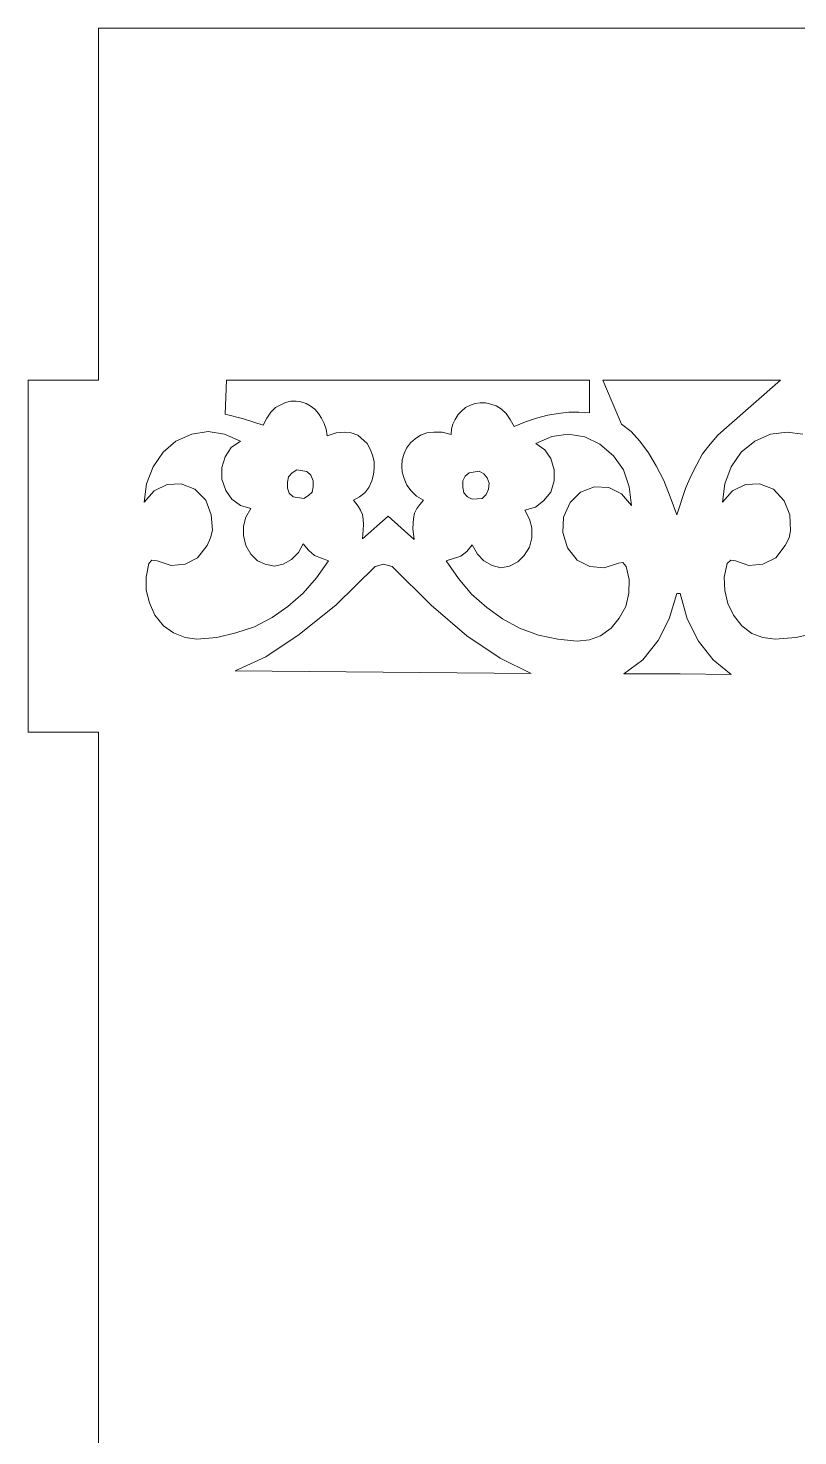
# Model space of a CAD drawing. Header units: inches. Extents: x -4.04 to 3.96, y -5.52 to 0.82.
# Drawn here: x -1.654 to -1.195, y -1.45 to -0.61 of the extents above; entities that cross this region are included whole.
import ezdxf

# ---------------------------------------------------------------- set-up
doc = ezdxf.new("R2010")
doc.units = ezdxf.units.IN
doc.header["$MEASUREMENT"] = 0
doc.layers.add('Katman 1', color=7, linetype='Continuous')

msp = doc.modelspace()

# ---------------------------------------------------------------- linework, layer by layer
at = {"layer": 'Katman 1', "color": 250, "lineweight": 9}
for points in [[(-1.6122, -0.81973), (-1.6122, -0.81973), (-1.6122, -0.60976), (-1.6122, -0.60976)], [(-1.6122, -0.60976), (-1.6122, -0.60976), (-0.57665, -0.60976), (-0.57665, -0.60976)], [(-1.6542, -1.02972), (-1.6542, -1.02972), (-1.6542, -0.81973), (-1.6542, -0.81973)], [(-1.6542, -0.81973), (-1.6542, -0.81973), (-1.6122, -0.81973), (-1.6122, -0.81973)], [(-1.53593, -0.81973), (-1.53593, -0.81973), (-1.53662, -0.84002), (-1.53662, -0.84002)], [(-1.31927, -0.81973), (-1.31927, -0.81973), (-1.53593, -0.81973), (-1.53593, -0.81973)], [(-1.31927, -0.83933), (-1.31927, -0.83933), (-1.31927, -0.81973), (-1.31927, -0.81973)], [(-1.2052, -0.81973), (-1.2052, -0.81973), (-1.31122, -0.81973), (-1.31122, -0.81973)], [(-1.31122, -0.81973), (-1.31122, -0.81973), (-1.30005, -0.84597), (-1.30005, -0.84597)], [(-1.2374, -0.84806), (-1.2374, -0.84806), (-1.2052, -0.81973), (-1.2052, -0.81973)], [(-1.51179, -0.84248), (-1.51179, -0.84248), (-1.50928, -0.83895), (-1.50928, -0.83895)], [(-1.50928, -0.83895), (-1.50928, -0.83895), (-1.5065, -0.83615), (-1.5065, -0.83615)], [(-1.5065, -0.83615), (-1.5065, -0.83615), (-1.50337, -0.83442), (-1.50337, -0.83442)], [(-1.50337, -0.83442), (-1.50337, -0.83442), (-1.50055, -0.83304), (-1.50055, -0.83304)], [(-1.50055, -0.83304), (-1.50055, -0.83304), (-1.49744, -0.83233), (-1.49744, -0.83233)], [(-1.49744, -0.83233), (-1.49744, -0.83233), (-1.49426, -0.83233), (-1.49426, -0.83233)], [(-1.49426, -0.83233), (-1.49426, -0.83233), (-1.49148, -0.83266), (-1.49148, -0.83266)], [(-1.49148, -0.83266), (-1.49148, -0.83266), (-1.48832, -0.83375), (-1.48832, -0.83375)], [(-1.48832, -0.83375), (-1.48832, -0.83375), (-1.48591, -0.83513), (-1.48591, -0.83513)], [(-1.48591, -0.83513), (-1.48591, -0.83513), (-1.48308, -0.83719), (-1.48308, -0.83719)], [(-1.48308, -0.83719), (-1.48308, -0.83719), (-1.48094, -0.83964), (-1.48094, -0.83964)], [(-1.48094, -0.83964), (-1.48094, -0.83964), (-1.47924, -0.84248), (-1.47924, -0.84248)], [(-1.39768, -0.84035), (-1.39768, -0.84035), (-1.39559, -0.83824), (-1.39559, -0.83824)], [(-1.39559, -0.83824), (-1.39559, -0.83824), (-1.39312, -0.83615), (-1.39312, -0.83615)], [(-1.39312, -0.83615), (-1.39312, -0.83615), (-1.3903, -0.83477), (-1.3903, -0.83477)], [(-1.3903, -0.83477), (-1.3903, -0.83477), (-1.3875, -0.83375), (-1.3875, -0.83375)], [(-1.3875, -0.83375), (-1.3875, -0.83375), (-1.38439, -0.83337), (-1.38439, -0.83337)], [(-1.38439, -0.83337), (-1.38439, -0.83337), (-1.38123, -0.83337), (-1.38123, -0.83337)], [(-1.38123, -0.83337), (-1.38123, -0.83337), (-1.37808, -0.83408), (-1.37808, -0.83408)], [(-1.37808, -0.83408), (-1.37808, -0.83408), (-1.37494, -0.83513), (-1.37494, -0.83513)], [(-1.37494, -0.83513), (-1.37494, -0.83513), (-1.37178, -0.83719), (-1.37178, -0.83719)], [(-1.37178, -0.83719), (-1.37178, -0.83719), (-1.36896, -0.83964), (-1.36896, -0.83964)], [(-1.36896, -0.83964), (-1.36896, -0.83964), (-1.3665, -0.8432), (-1.3665, -0.8432)], [(-1.34417, -0.84075), (-1.34417, -0.84075), (-1.33781, -0.83964), (-1.33781, -0.83964)], [(-1.33781, -0.83964), (-1.33781, -0.83964), (-1.33154, -0.83895), (-1.33154, -0.83895)], [(-1.33154, -0.83895), (-1.33154, -0.83895), (-1.32558, -0.83895), (-1.32558, -0.83895)], [(-1.32558, -0.83895), (-1.32558, -0.83895), (-1.31927, -0.83933), (-1.31927, -0.83933)], [(-1.53662, -0.84002), (-1.53662, -0.84002), (-1.52577, -0.84282), (-1.52577, -0.84282)], [(-1.52577, -0.84282), (-1.52577, -0.84282), (-1.51386, -0.84668), (-1.51386, -0.84668)], [(-1.51386, -0.84668), (-1.51386, -0.84668), (-1.51179, -0.84248), (-1.51179, -0.84248)], [(-1.47924, -0.84248), (-1.47924, -0.84248), (-1.47746, -0.84562), (-1.47746, -0.84562)], [(-1.47746, -0.84562), (-1.47746, -0.84562), (-1.47641, -0.84911), (-1.47641, -0.84911)], [(-1.40154, -0.84878), (-1.40154, -0.84878), (-1.40083, -0.84597), (-1.40083, -0.84597)], [(-1.40083, -0.84597), (-1.40083, -0.84597), (-1.39943, -0.8432), (-1.39943, -0.8432)], [(-1.39943, -0.8432), (-1.39943, -0.8432), (-1.39768, -0.84035), (-1.39768, -0.84035)], [(-1.3665, -0.8432), (-1.3665, -0.8432), (-1.3641, -0.84735), (-1.3641, -0.84735)], [(-1.3641, -0.84735), (-1.3641, -0.84735), (-1.35743, -0.84457), (-1.35743, -0.84457)], [(-1.35743, -0.84457), (-1.35743, -0.84457), (-1.35076, -0.84248), (-1.35076, -0.84248)], [(-1.35076, -0.84248), (-1.35076, -0.84248), (-1.34417, -0.84075), (-1.34417, -0.84075)], [(-1.30005, -0.84597), (-1.30005, -0.84597), (-1.29443, -0.85051), (-1.29443, -0.85051)], [(-1.2426, -0.85259), (-1.2426, -0.85259), (-1.2374, -0.84806), (-1.2374, -0.84806)], [(-1.57371, -0.86275), (-1.57371, -0.86275), (-1.566, -0.85615), (-1.566, -0.85615)], [(-1.566, -0.85615), (-1.566, -0.85615), (-1.55657, -0.85193), (-1.55657, -0.85193)], [(-1.55657, -0.85193), (-1.55657, -0.85193), (-1.5468, -0.85051), (-1.5468, -0.85051)], [(-1.5468, -0.85051), (-1.5468, -0.85051), (-1.53697, -0.85193), (-1.53697, -0.85193)], [(-1.53697, -0.85193), (-1.53697, -0.85193), (-1.52753, -0.85615), (-1.52753, -0.85615)], [(-1.52753, -0.85615), (-1.52753, -0.85615), (-1.53313, -0.85995), (-1.53313, -0.85995)], [(-1.47641, -0.84911), (-1.47641, -0.84911), (-1.47575, -0.85297), (-1.47575, -0.85297)], [(-1.47575, -0.85297), (-1.47575, -0.85297), (-1.47046, -0.85122), (-1.47046, -0.85122)], [(-1.47046, -0.85122), (-1.47046, -0.85122), (-1.46559, -0.85088), (-1.46559, -0.85088)], [(-1.46559, -0.85088), (-1.46559, -0.85088), (-1.46139, -0.85122), (-1.46139, -0.85122)], [(-1.46139, -0.85122), (-1.46139, -0.85122), (-1.45753, -0.85259), (-1.45753, -0.85259)], [(-1.45753, -0.85259), (-1.45753, -0.85259), (-1.45195, -0.85755), (-1.45195, -0.85755)], [(-1.42601, -0.85717), (-1.42601, -0.85717), (-1.42323, -0.85473), (-1.42323, -0.85473)], [(-1.42323, -0.85473), (-1.42323, -0.85473), (-1.42006, -0.85259), (-1.42006, -0.85259)], [(-1.42006, -0.85259), (-1.42006, -0.85259), (-1.41621, -0.85122), (-1.41621, -0.85122)], [(-1.41621, -0.85122), (-1.41621, -0.85122), (-1.41204, -0.85088), (-1.41204, -0.85088)], [(-1.41204, -0.85088), (-1.41204, -0.85088), (-1.40712, -0.85088), (-1.40712, -0.85088)], [(-1.40712, -0.85088), (-1.40712, -0.85088), (-1.40185, -0.85226), (-1.40185, -0.85226)], [(-1.40185, -0.85226), (-1.40185, -0.85226), (-1.40154, -0.84878), (-1.40154, -0.84878)], [(-1.34165, -0.85331), (-1.34165, -0.85331), (-1.35114, -0.85755), (-1.35114, -0.85755)], [(-1.33189, -0.85193), (-1.33189, -0.85193), (-1.34165, -0.85331), (-1.34165, -0.85331)], [(-1.32205, -0.85369), (-1.32205, -0.85369), (-1.33189, -0.85193), (-1.33189, -0.85193)], [(-1.31298, -0.85789), (-1.31298, -0.85789), (-1.32205, -0.85369), (-1.32205, -0.85369)], [(-1.29443, -0.85051), (-1.29443, -0.85051), (-1.28918, -0.85615), (-1.28918, -0.85615)], [(-1.28918, -0.85615), (-1.28918, -0.85615), (-1.28392, -0.86313), (-1.28392, -0.86313)], [(-1.24718, -0.85789), (-1.24718, -0.85789), (-1.2426, -0.85259), (-1.2426, -0.85259)], [(-1.22862, -0.86275), (-1.22862, -0.86275), (-1.22058, -0.85615), (-1.22058, -0.85615)], [(-1.22058, -0.85615), (-1.22058, -0.85615), (-1.21115, -0.85193), (-1.21115, -0.85193)], [(-1.21115, -0.85193), (-1.21115, -0.85193), (-1.20133, -0.85088), (-1.20133, -0.85088)], [(-1.20133, -0.85088), (-1.20133, -0.85088), (-1.19186, -0.85193), (-1.19186, -0.85193)], [(-1.57966, -0.87148), (-1.57966, -0.87148), (-1.57371, -0.86275), (-1.57371, -0.86275)], [(-1.53313, -0.85995), (-1.53313, -0.85995), (-1.53662, -0.86557), (-1.53662, -0.86557)], [(-1.45195, -0.85755), (-1.45195, -0.85755), (-1.45019, -0.86102), (-1.45019, -0.86102)], [(-1.45019, -0.86102), (-1.45019, -0.86102), (-1.44877, -0.8645), (-1.44877, -0.8645)], [(-1.44877, -0.8645), (-1.44877, -0.8645), (-1.44775, -0.86837), (-1.44775, -0.86837)], [(-1.43092, -0.86733), (-1.43092, -0.86733), (-1.42988, -0.86346), (-1.42988, -0.86346)], [(-1.42988, -0.86346), (-1.42988, -0.86346), (-1.42848, -0.8603), (-1.42848, -0.8603)], [(-1.42848, -0.8603), (-1.42848, -0.8603), (-1.42601, -0.85717), (-1.42601, -0.85717)], [(-1.35114, -0.85755), (-1.35114, -0.85755), (-1.34585, -0.86137), (-1.34585, -0.86137)], [(-1.34585, -0.86137), (-1.34585, -0.86137), (-1.34236, -0.86662), (-1.34236, -0.86662)], [(-1.30494, -0.86489), (-1.30494, -0.86489), (-1.31298, -0.85789), (-1.31298, -0.85789)], [(-1.29898, -0.87328), (-1.29898, -0.87328), (-1.30494, -0.86489), (-1.30494, -0.86489)], [(-1.28392, -0.86313), (-1.28392, -0.86313), (-1.27941, -0.87082), (-1.27941, -0.87082)], [(-1.25522, -0.87013), (-1.25522, -0.87013), (-1.25174, -0.8638), (-1.25174, -0.8638)], [(-1.25174, -0.8638), (-1.25174, -0.8638), (-1.24718, -0.85789), (-1.24718, -0.85789)], [(-1.23458, -0.87148), (-1.23458, -0.87148), (-1.22862, -0.86275), (-1.22862, -0.86275)], [(-1.58353, -0.88169), (-1.58353, -0.88169), (-1.57966, -0.87148), (-1.57966, -0.87148)], [(-1.53662, -0.86557), (-1.53662, -0.86557), (-1.53871, -0.87189), (-1.53871, -0.87189)], [(-1.53871, -0.87189), (-1.53871, -0.87189), (-1.53871, -0.87886), (-1.53871, -0.87886)], [(-1.49672, -0.87502), (-1.49672, -0.87502), (-1.49393, -0.87328), (-1.49393, -0.87328)], [(-1.49393, -0.87328), (-1.49393, -0.87328), (-1.48797, -0.87431), (-1.48797, -0.87431)], [(-1.44775, -0.8722), (-1.44775, -0.8722), (-1.44808, -0.87606), (-1.44808, -0.87606)], [(-1.44775, -0.86837), (-1.44775, -0.86837), (-1.44775, -0.8722), (-1.44775, -0.8722)], [(-1.4313, -0.87117), (-1.4313, -0.87117), (-1.43092, -0.86733), (-1.43092, -0.86733)], [(-1.43092, -0.87466), (-1.43092, -0.87466), (-1.4313, -0.87117), (-1.4313, -0.87117)], [(-1.34236, -0.86662), (-1.34236, -0.86662), (-1.34027, -0.87328), (-1.34027, -0.87328)], [(-1.34027, -0.87328), (-1.34027, -0.87328), (-1.34027, -0.87991), (-1.34027, -0.87991)], [(-1.2955, -0.88344), (-1.2955, -0.88344), (-1.29898, -0.87328), (-1.29898, -0.87328)], [(-1.27941, -0.87082), (-1.27941, -0.87082), (-1.27483, -0.87957), (-1.27483, -0.87957)], [(-1.25871, -0.87711), (-1.25871, -0.87711), (-1.25522, -0.87013), (-1.25522, -0.87013)], [(-1.23844, -0.88169), (-1.23844, -0.88169), (-1.23458, -0.87148), (-1.23458, -0.87148)], [(-1.58491, -0.89251), (-1.58491, -0.89251), (-1.58353, -0.88169), (-1.58353, -0.88169)], [(-1.56289, -0.88169), (-1.56289, -0.88169), (-1.57126, -0.88202), (-1.57126, -0.88202)], [(-1.55482, -0.88482), (-1.55482, -0.88482), (-1.56289, -0.88169), (-1.56289, -0.88169)], [(-1.53871, -0.87886), (-1.53871, -0.87886), (-1.53626, -0.88553), (-1.53626, -0.88553)], [(-1.4995, -0.88062), (-1.4995, -0.88062), (-1.49883, -0.87748), (-1.49883, -0.87748)], [(-1.4995, -0.88415), (-1.4995, -0.88415), (-1.4995, -0.88062), (-1.4995, -0.88062)], [(-1.49883, -0.87748), (-1.49883, -0.87748), (-1.49672, -0.87502), (-1.49672, -0.87502)], [(-1.48797, -0.87431), (-1.48797, -0.87431), (-1.48552, -0.87639), (-1.48552, -0.87639)], [(-1.48552, -0.87639), (-1.48552, -0.87639), (-1.48411, -0.87991), (-1.48411, -0.87991)], [(-1.48411, -0.87991), (-1.48411, -0.87991), (-1.48411, -0.88344), (-1.48411, -0.88344)], [(-1.44913, -0.87991), (-1.44913, -0.87991), (-1.45086, -0.88377), (-1.45086, -0.88377)], [(-1.44808, -0.87606), (-1.44808, -0.87606), (-1.44913, -0.87991), (-1.44913, -0.87991)], [(-1.42988, -0.87851), (-1.42988, -0.87851), (-1.43092, -0.87466), (-1.43092, -0.87466)], [(-1.42815, -0.88235), (-1.42815, -0.88235), (-1.42988, -0.87851), (-1.42988, -0.87851)], [(-1.39348, -0.87711), (-1.39348, -0.87711), (-1.39488, -0.87991), (-1.39488, -0.87991)], [(-1.39488, -0.87991), (-1.39488, -0.87991), (-1.39488, -0.88377), (-1.39488, -0.88377)], [(-1.39101, -0.87502), (-1.39101, -0.87502), (-1.39348, -0.87711), (-1.39348, -0.87711)], [(-1.3851, -0.874), (-1.3851, -0.874), (-1.39101, -0.87502), (-1.39101, -0.87502)], [(-1.38228, -0.87573), (-1.38228, -0.87573), (-1.3851, -0.874), (-1.3851, -0.874)], [(-1.38019, -0.87815), (-1.38019, -0.87815), (-1.38228, -0.87573), (-1.38228, -0.87573)], [(-1.37912, -0.88133), (-1.37912, -0.88133), (-1.38019, -0.87815), (-1.38019, -0.87815)], [(-1.3795, -0.88482), (-1.3795, -0.88482), (-1.37912, -0.88133), (-1.37912, -0.88133)], [(-1.34027, -0.87991), (-1.34027, -0.87991), (-1.34236, -0.88655), (-1.34236, -0.88655)], [(-1.27483, -0.87957), (-1.27483, -0.87957), (-1.27098, -0.88935), (-1.27098, -0.88935)], [(-1.26187, -0.88446), (-1.26187, -0.88446), (-1.25871, -0.87711), (-1.25871, -0.87711)], [(-1.23987, -0.89251), (-1.23987, -0.89251), (-1.23844, -0.88169), (-1.23844, -0.88169)], [(-1.2178, -0.88169), (-1.2178, -0.88169), (-1.2262, -0.88202), (-1.2262, -0.88202)], [(-1.20938, -0.88482), (-1.20938, -0.88482), (-1.2178, -0.88169), (-1.2178, -0.88169)], [(-1.57898, -0.88584), (-1.57898, -0.88584), (-1.58491, -0.89251), (-1.58491, -0.89251)], [(-1.57126, -0.88202), (-1.57126, -0.88202), (-1.57898, -0.88584), (-1.57898, -0.88584)], [(-1.54815, -0.89146), (-1.54815, -0.89146), (-1.55482, -0.88482), (-1.55482, -0.88482)], [(-1.53626, -0.88553), (-1.53626, -0.88553), (-1.53275, -0.89075), (-1.53275, -0.89075)], [(-1.49846, -0.88726), (-1.49846, -0.88726), (-1.4995, -0.88415), (-1.4995, -0.88415)], [(-1.49606, -0.88935), (-1.49606, -0.88935), (-1.49846, -0.88726), (-1.49846, -0.88726)], [(-1.48972, -0.89042), (-1.48972, -0.89042), (-1.49606, -0.88935), (-1.49606, -0.88935)], [(-1.4869, -0.88867), (-1.4869, -0.88867), (-1.48972, -0.89042), (-1.48972, -0.89042)], [(-1.48481, -0.88655), (-1.48481, -0.88655), (-1.4869, -0.88867), (-1.4869, -0.88867)], [(-1.48411, -0.88344), (-1.48411, -0.88344), (-1.48481, -0.88655), (-1.48481, -0.88655)], [(-1.45648, -0.88935), (-1.45648, -0.88935), (-1.45997, -0.89146), (-1.45997, -0.89146)], [(-1.45333, -0.88693), (-1.45333, -0.88693), (-1.45648, -0.88935), (-1.45648, -0.88935)], [(-1.45086, -0.88377), (-1.45086, -0.88377), (-1.45333, -0.88693), (-1.45333, -0.88693)], [(-1.42568, -0.88584), (-1.42568, -0.88584), (-1.42815, -0.88235), (-1.42815, -0.88235)], [(-1.42252, -0.88902), (-1.42252, -0.88902), (-1.42568, -0.88584), (-1.42568, -0.88584)], [(-1.4183, -0.89146), (-1.4183, -0.89146), (-1.42252, -0.88902), (-1.42252, -0.88902)], [(-1.39488, -0.88377), (-1.39488, -0.88377), (-1.39417, -0.88693), (-1.39417, -0.88693)], [(-1.39417, -0.88693), (-1.39417, -0.88693), (-1.3921, -0.88935), (-1.3921, -0.88935)], [(-1.3921, -0.88935), (-1.3921, -0.88935), (-1.38928, -0.89075), (-1.38928, -0.89075)], [(-1.38332, -0.89042), (-1.38332, -0.89042), (-1.3809, -0.88797), (-1.3809, -0.88797)], [(-1.3809, -0.88797), (-1.3809, -0.88797), (-1.3795, -0.88482), (-1.3795, -0.88482)], [(-1.34236, -0.88655), (-1.34236, -0.88655), (-1.34661, -0.89184), (-1.34661, -0.89184)], [(-1.33083, -0.89284), (-1.33083, -0.89284), (-1.32454, -0.88655), (-1.32454, -0.88655)], [(-1.32454, -0.88655), (-1.32454, -0.88655), (-1.31614, -0.88344), (-1.31614, -0.88344)], [(-1.31614, -0.88344), (-1.31614, -0.88344), (-1.30774, -0.88377), (-1.30774, -0.88377)], [(-1.30774, -0.88377), (-1.30774, -0.88377), (-1.30005, -0.88764), (-1.30005, -0.88764)], [(-1.30005, -0.88764), (-1.30005, -0.88764), (-1.29407, -0.89462), (-1.29407, -0.89462)], [(-1.29407, -0.89462), (-1.29407, -0.89462), (-1.2955, -0.88344), (-1.2955, -0.88344)], [(-1.27098, -0.88935), (-1.27098, -0.88935), (-1.26716, -0.9002), (-1.26716, -0.9002)], [(-1.26716, -0.9002), (-1.26716, -0.9002), (-1.26187, -0.88446), (-1.26187, -0.88446)], [(-1.23387, -0.88584), (-1.23387, -0.88584), (-1.23987, -0.89251), (-1.23987, -0.89251)], [(-1.2262, -0.88202), (-1.2262, -0.88202), (-1.23387, -0.88584), (-1.23387, -0.88584)], [(-1.20311, -0.89184), (-1.20311, -0.89184), (-1.20938, -0.88482), (-1.20938, -0.88482)], [(-1.545, -0.9002), (-1.545, -0.9002), (-1.54815, -0.89146), (-1.54815, -0.89146)], [(-1.53275, -0.89075), (-1.53275, -0.89075), (-1.52753, -0.89462), (-1.52753, -0.89462)], [(-1.52753, -0.89462), (-1.52753, -0.89462), (-1.52122, -0.89637), (-1.52122, -0.89637)], [(-1.52122, -0.89637), (-1.52122, -0.89637), (-1.52439, -0.90162), (-1.52439, -0.90162)], [(-1.45997, -0.89146), (-1.45997, -0.89146), (-1.45719, -0.89498), (-1.45719, -0.89498)], [(-1.45719, -0.89498), (-1.45719, -0.89498), (-1.45577, -0.8974), (-1.45577, -0.8974)], [(-1.45577, -0.8974), (-1.45577, -0.8974), (-1.45472, -0.89986), (-1.45472, -0.89986)], [(-1.42357, -0.89918), (-1.42357, -0.89918), (-1.42217, -0.89637), (-1.42217, -0.89637)], [(-1.42217, -0.89637), (-1.42217, -0.89637), (-1.42043, -0.89393), (-1.42043, -0.89393)], [(-1.42043, -0.89393), (-1.42043, -0.89393), (-1.4183, -0.89146), (-1.4183, -0.89146)], [(-1.38928, -0.89075), (-1.38928, -0.89075), (-1.38332, -0.89042), (-1.38332, -0.89042)], [(-1.35148, -0.89566), (-1.35148, -0.89566), (-1.35781, -0.8974), (-1.35781, -0.8974)], [(-1.35781, -0.8974), (-1.35781, -0.8974), (-1.35498, -0.90267), (-1.35498, -0.90267)], [(-1.34661, -0.89184), (-1.34661, -0.89184), (-1.35148, -0.89566), (-1.35148, -0.89566)], [(-1.33467, -0.90162), (-1.33467, -0.90162), (-1.33083, -0.89284), (-1.33083, -0.89284)], [(-1.19958, -0.9002), (-1.19958, -0.9002), (-1.20311, -0.89184), (-1.20311, -0.89184)], [(-1.54428, -0.90933), (-1.54428, -0.90933), (-1.545, -0.9002), (-1.545, -0.9002)], [(-1.52439, -0.90162), (-1.52439, -0.90162), (-1.52577, -0.90687), (-1.52577, -0.90687)], [(-1.52577, -0.90687), (-1.52577, -0.90687), (-1.52577, -0.91244), (-1.52577, -0.91244)], [(-1.45472, -0.89986), (-1.45472, -0.89986), (-1.45435, -0.90267), (-1.45435, -0.90267)], [(-1.45472, -0.91455), (-1.45472, -0.91455), (-1.43932, -0.90093), (-1.43932, -0.90093)], [(-1.45404, -0.90615), (-1.45404, -0.90615), (-1.45472, -0.91455), (-1.45472, -0.91455)], [(-1.45435, -0.90267), (-1.45435, -0.90267), (-1.45404, -0.90615), (-1.45404, -0.90615)], [(-1.43932, -0.90093), (-1.43932, -0.90093), (-1.42393, -0.91491), (-1.42393, -0.91491)], [(-1.42463, -0.90824), (-1.42463, -0.90824), (-1.42428, -0.90229), (-1.42428, -0.90229)], [(-1.42428, -0.90229), (-1.42428, -0.90229), (-1.42357, -0.89918), (-1.42357, -0.89918)], [(-1.35498, -0.90267), (-1.35498, -0.90267), (-1.35356, -0.90791), (-1.35356, -0.90791)], [(-1.33503, -0.91073), (-1.33503, -0.91073), (-1.33467, -0.90162), (-1.33467, -0.90162)], [(-1.19924, -0.90967), (-1.19924, -0.90967), (-1.19958, -0.9002), (-1.19958, -0.9002)], [(-1.54746, -0.9184), (-1.54746, -0.9184), (-1.54537, -0.91387), (-1.54537, -0.91387)], [(-1.54537, -0.91387), (-1.54537, -0.91387), (-1.54428, -0.90933), (-1.54428, -0.90933)], [(-1.52577, -0.91244), (-1.52577, -0.91244), (-1.52439, -0.9184), (-1.52439, -0.9184)], [(-1.42393, -0.91491), (-1.42393, -0.91491), (-1.42463, -0.90824), (-1.42463, -0.90824)], [(-1.35356, -0.91387), (-1.35356, -0.91387), (-1.35498, -0.91947), (-1.35498, -0.91947)], [(-1.35356, -0.90791), (-1.35356, -0.90791), (-1.35356, -0.91387), (-1.35356, -0.91387)], [(-1.33225, -0.91982), (-1.33225, -0.91982), (-1.33503, -0.91073), (-1.33503, -0.91073)], [(-1.2024, -0.9184), (-1.2024, -0.9184), (-1.19996, -0.91387), (-1.19996, -0.91387)], [(-1.19996, -0.91387), (-1.19996, -0.91387), (-1.19924, -0.90967), (-1.19924, -0.90967)], [(-1.55306, -0.92578), (-1.55306, -0.92578), (-1.54746, -0.9184), (-1.54746, -0.9184)], [(-1.52439, -0.9184), (-1.52439, -0.9184), (-1.52122, -0.92369), (-1.52122, -0.92369)], [(-1.52122, -0.92369), (-1.52122, -0.92369), (-1.51737, -0.92751), (-1.51737, -0.92751)], [(-1.49706, -0.9268), (-1.49706, -0.9268), (-1.49288, -0.92265), (-1.49288, -0.92265)], [(-1.49288, -0.92265), (-1.49288, -0.92265), (-1.49006, -0.91735), (-1.49006, -0.91735)], [(-1.49006, -0.91735), (-1.49006, -0.91735), (-1.4869, -0.92122), (-1.4869, -0.92122)], [(-1.4869, -0.92122), (-1.4869, -0.92122), (-1.48341, -0.92435), (-1.48341, -0.92435)], [(-1.39243, -0.92193), (-1.39243, -0.92193), (-1.39592, -0.92471), (-1.39592, -0.92471)], [(-1.38928, -0.91807), (-1.38928, -0.91807), (-1.39243, -0.92193), (-1.39243, -0.92193)], [(-1.3861, -0.92369), (-1.3861, -0.92369), (-1.38928, -0.91807), (-1.38928, -0.91807)], [(-1.38228, -0.92751), (-1.38228, -0.92751), (-1.3861, -0.92369), (-1.3861, -0.92369)], [(-1.35498, -0.91947), (-1.35498, -0.91947), (-1.35812, -0.92435), (-1.35812, -0.92435)], [(-1.32663, -0.92718), (-1.32663, -0.92718), (-1.33225, -0.91982), (-1.33225, -0.91982)], [(-1.20798, -0.92578), (-1.20798, -0.92578), (-1.2024, -0.9184), (-1.2024, -0.9184)], [(-1.58386, -0.93733), (-1.58386, -0.93733), (-1.58213, -0.92926), (-1.58213, -0.92926)], [(-1.58213, -0.92926), (-1.58213, -0.92926), (-1.58035, -0.92718), (-1.58035, -0.92718)], [(-1.58035, -0.92718), (-1.58035, -0.92718), (-1.5772, -0.92751), (-1.5772, -0.92751)], [(-1.5772, -0.92751), (-1.5772, -0.92751), (-1.5688, -0.93033), (-1.5688, -0.93033)], [(-1.5688, -0.93033), (-1.5688, -0.93033), (-1.56044, -0.92962), (-1.56044, -0.92962)], [(-1.56044, -0.92962), (-1.56044, -0.92962), (-1.55306, -0.92578), (-1.55306, -0.92578)], [(-1.51737, -0.92751), (-1.51737, -0.92751), (-1.51281, -0.92962), (-1.51281, -0.92962)], [(-1.51281, -0.92962), (-1.51281, -0.92962), (-1.50722, -0.93067), (-1.50722, -0.93067)], [(-1.50722, -0.93067), (-1.50722, -0.93067), (-1.50195, -0.92962), (-1.50195, -0.92962)], [(-1.50195, -0.92962), (-1.50195, -0.92962), (-1.49706, -0.9268), (-1.49706, -0.9268)], [(-1.48341, -0.92435), (-1.48341, -0.92435), (-1.47504, -0.92751), (-1.47504, -0.92751)], [(-1.47504, -0.92751), (-1.47504, -0.92751), (-1.48204, -0.93767), (-1.48204, -0.93767)], [(-1.47046, -0.95376), (-1.47046, -0.95376), (-1.44704, -0.931), (-1.44704, -0.931)], [(-1.44704, -0.931), (-1.44704, -0.931), (-1.44212, -0.92962), (-1.44212, -0.92962)], [(-1.44212, -0.92962), (-1.44212, -0.92962), (-1.43688, -0.931), (-1.43688, -0.931)], [(-1.43688, -0.931), (-1.43688, -0.931), (-1.41377, -0.95411), (-1.41377, -0.95411)], [(-1.39592, -0.92471), (-1.39592, -0.92471), (-1.40468, -0.92751), (-1.40468, -0.92751)], [(-1.40468, -0.92751), (-1.40468, -0.92751), (-1.39735, -0.93804), (-1.39735, -0.93804)], [(-1.37736, -0.93033), (-1.37736, -0.93033), (-1.38228, -0.92751), (-1.38228, -0.92751)], [(-1.37217, -0.93169), (-1.37217, -0.93169), (-1.37736, -0.93033), (-1.37736, -0.93033)], [(-1.36687, -0.93067), (-1.36687, -0.93067), (-1.37217, -0.93169), (-1.37217, -0.93169)], [(-1.36196, -0.9282), (-1.36196, -0.9282), (-1.36687, -0.93067), (-1.36687, -0.93067)], [(-1.35812, -0.92435), (-1.35812, -0.92435), (-1.36196, -0.9282), (-1.36196, -0.9282)], [(-1.31894, -0.931), (-1.31894, -0.931), (-1.32663, -0.92718), (-1.32663, -0.92718)], [(-1.31052, -0.93169), (-1.31052, -0.93169), (-1.31894, -0.931), (-1.31894, -0.931)], [(-1.30181, -0.92893), (-1.30181, -0.92893), (-1.31052, -0.93169), (-1.31052, -0.93169)], [(-1.29934, -0.92856), (-1.29934, -0.92856), (-1.30181, -0.92893), (-1.30181, -0.92893)], [(-1.29725, -0.931), (-1.29725, -0.931), (-1.29934, -0.92856), (-1.29934, -0.92856)], [(-1.2955, -0.93871), (-1.2955, -0.93871), (-1.29725, -0.931), (-1.29725, -0.931)], [(-1.23876, -0.93733), (-1.23876, -0.93733), (-1.23705, -0.92926), (-1.23705, -0.92926)], [(-1.23705, -0.92926), (-1.23705, -0.92926), (-1.23495, -0.92718), (-1.23495, -0.92718)], [(-1.23495, -0.92718), (-1.23495, -0.92718), (-1.23216, -0.92751), (-1.23216, -0.92751)], [(-1.23216, -0.92751), (-1.23216, -0.92751), (-1.22409, -0.93033), (-1.22409, -0.93033)], [(-1.22409, -0.93033), (-1.22409, -0.93033), (-1.21569, -0.92962), (-1.21569, -0.92962)], [(-1.21569, -0.92962), (-1.21569, -0.92962), (-1.20798, -0.92578), (-1.20798, -0.92578)], [(-1.58386, -0.94502), (-1.58386, -0.94502), (-1.58386, -0.93733), (-1.58386, -0.93733)], [(-1.48204, -0.93767), (-1.48204, -0.93767), (-1.49006, -0.94678), (-1.49006, -0.94678)], [(-1.39735, -0.93804), (-1.39735, -0.93804), (-1.38963, -0.94744), (-1.38963, -0.94744)], [(-1.29583, -0.94678), (-1.29583, -0.94678), (-1.2955, -0.93871), (-1.2955, -0.93871)], [(-1.23844, -0.94535), (-1.23844, -0.94535), (-1.23876, -0.93733), (-1.23876, -0.93733)], [(-1.58176, -0.95269), (-1.58176, -0.95269), (-1.58386, -0.94502), (-1.58386, -0.94502)], [(-1.49006, -0.94678), (-1.49006, -0.94678), (-1.49917, -0.9548), (-1.49917, -0.9548)], [(-1.38963, -0.94744), (-1.38963, -0.94744), (-1.38052, -0.95551), (-1.38052, -0.95551)], [(-1.29758, -0.9548), (-1.29758, -0.9548), (-1.29583, -0.94678), (-1.29583, -0.94678)], [(-1.26716, -0.94711), (-1.26716, -0.94711), (-1.27169, -0.96218), (-1.27169, -0.96218)], [(-1.26505, -0.94711), (-1.26505, -0.94711), (-1.26716, -0.94711), (-1.26716, -0.94711)], [(-1.26085, -0.96218), (-1.26085, -0.96218), (-1.26505, -0.94711), (-1.26505, -0.94711)], [(-1.23669, -0.95307), (-1.23669, -0.95307), (-1.23844, -0.94535), (-1.23844, -0.94535)], [(-1.57862, -0.96004), (-1.57862, -0.96004), (-1.58176, -0.95269), (-1.58176, -0.95269)], [(-1.49917, -0.9548), (-1.49917, -0.9548), (-1.50861, -0.96142), (-1.50861, -0.96142)], [(-1.49252, -0.97163), (-1.49252, -0.97163), (-1.47046, -0.95376), (-1.47046, -0.95376)], [(-1.41377, -0.95411), (-1.41377, -0.95411), (-1.39243, -0.97229), (-1.39243, -0.97229)], [(-1.38052, -0.95551), (-1.38052, -0.95551), (-1.37107, -0.96218), (-1.37107, -0.96218)], [(-1.30145, -0.96185), (-1.30145, -0.96185), (-1.29758, -0.9548), (-1.29758, -0.9548)], [(-1.2332, -0.96004), (-1.2332, -0.96004), (-1.23669, -0.95307), (-1.23669, -0.95307)], [(-1.57333, -0.96633), (-1.57333, -0.96633), (-1.57862, -0.96004), (-1.57862, -0.96004)], [(-1.50861, -0.96142), (-1.50861, -0.96142), (-1.51911, -0.96705), (-1.51911, -0.96705)], [(-1.37107, -0.96218), (-1.37107, -0.96218), (-1.36092, -0.96773), (-1.36092, -0.96773)], [(-1.30631, -0.96773), (-1.30631, -0.96773), (-1.30145, -0.96185), (-1.30145, -0.96185)], [(-1.27169, -0.96218), (-1.27169, -0.96218), (-1.27831, -0.97511), (-1.27831, -0.97511)], [(-1.25418, -0.97545), (-1.25418, -0.97545), (-1.26085, -0.96218), (-1.26085, -0.96218)], [(-1.22829, -0.96633), (-1.22829, -0.96633), (-1.2332, -0.96004), (-1.2332, -0.96004)], [(-1.56742, -0.97054), (-1.56742, -0.97054), (-1.57333, -0.96633), (-1.57333, -0.96633)], [(-1.56044, -0.97338), (-1.56044, -0.97338), (-1.56742, -0.97054), (-1.56742, -0.97054)], [(-1.55344, -0.9744), (-1.55344, -0.9744), (-1.56044, -0.97338), (-1.56044, -0.97338)], [(-1.54151, -0.97338), (-1.54151, -0.97338), (-1.55344, -0.9744), (-1.55344, -0.9744)], [(-1.53031, -0.97054), (-1.53031, -0.97054), (-1.54151, -0.97338), (-1.54151, -0.97338)], [(-1.51911, -0.96705), (-1.51911, -0.96705), (-1.53031, -0.97054), (-1.53031, -0.97054)], [(-1.51246, -0.98489), (-1.51246, -0.98489), (-1.49252, -0.97163), (-1.49252, -0.97163)], [(-1.39243, -0.97229), (-1.39243, -0.97229), (-1.37245, -0.98562), (-1.37245, -0.98562)], [(-1.36092, -0.96773), (-1.36092, -0.96773), (-1.34972, -0.97196), (-1.34972, -0.97196)], [(-1.34972, -0.97196), (-1.34972, -0.97196), (-1.33817, -0.9744), (-1.33817, -0.9744)], [(-1.31927, -0.97478), (-1.31927, -0.97478), (-1.31265, -0.97229), (-1.31265, -0.97229)], [(-1.31265, -0.97229), (-1.31265, -0.97229), (-1.30631, -0.96773), (-1.30631, -0.96773)], [(-1.22233, -0.97091), (-1.22233, -0.97091), (-1.22829, -0.96633), (-1.22829, -0.96633)], [(-1.21569, -0.97338), (-1.21569, -0.97338), (-1.22233, -0.97091), (-1.22233, -0.97091)], [(-1.20835, -0.9744), (-1.20835, -0.9744), (-1.21569, -0.97338), (-1.21569, -0.97338)], [(-1.19609, -0.97338), (-1.19609, -0.97338), (-1.20835, -0.9744), (-1.20835, -0.9744)], [(-1.18522, -0.97091), (-1.18522, -0.97091), (-1.19609, -0.97338), (-1.19609, -0.97338)], [(-1.33817, -0.9744), (-1.33817, -0.9744), (-1.32663, -0.97545), (-1.32663, -0.97545)], [(-1.32663, -0.97545), (-1.32663, -0.97545), (-1.31927, -0.97478), (-1.31927, -0.97478)], [(-1.27831, -0.97511), (-1.27831, -0.97511), (-1.28745, -0.98669), (-1.28745, -0.98669)], [(-1.24543, -0.98669), (-1.24543, -0.98669), (-1.25418, -0.97545), (-1.25418, -0.97545)], [(-1.53064, -0.99331), (-1.53064, -0.99331), (-1.51246, -0.98489), (-1.51246, -0.98489)], [(-1.37245, -0.98562), (-1.37245, -0.98562), (-1.35394, -0.99472), (-1.35394, -0.99472)], [(-1.28745, -0.98669), (-1.28745, -0.98669), (-1.29863, -0.99505), (-1.29863, -0.99505)], [(-1.23458, -0.99543), (-1.23458, -0.99543), (-1.24543, -0.98669), (-1.24543, -0.98669)], [(-1.35394, -0.99472), (-1.35394, -0.99472), (-1.53064, -0.99331), (-1.53064, -0.99331)], [(-1.29863, -0.99505), (-1.29863, -0.99505), (-1.26505, -0.99505), (-1.26505, -0.99505)], [(-1.26505, -0.99505), (-1.26505, -0.99505), (-1.23458, -0.99543), (-1.23458, -0.99543)], [(-1.6122, -1.02972), (-1.6122, -1.02972), (-1.6542, -1.02972), (-1.6542, -1.02972)], [(-1.6122, -1.86963), (-1.6122, -1.86963), (-1.6122, -1.02972), (-1.6122, -1.02972)]]:
    msp.add_open_spline(points, degree=3, dxfattribs=at)

doc.saveas('drawing.dxf')
